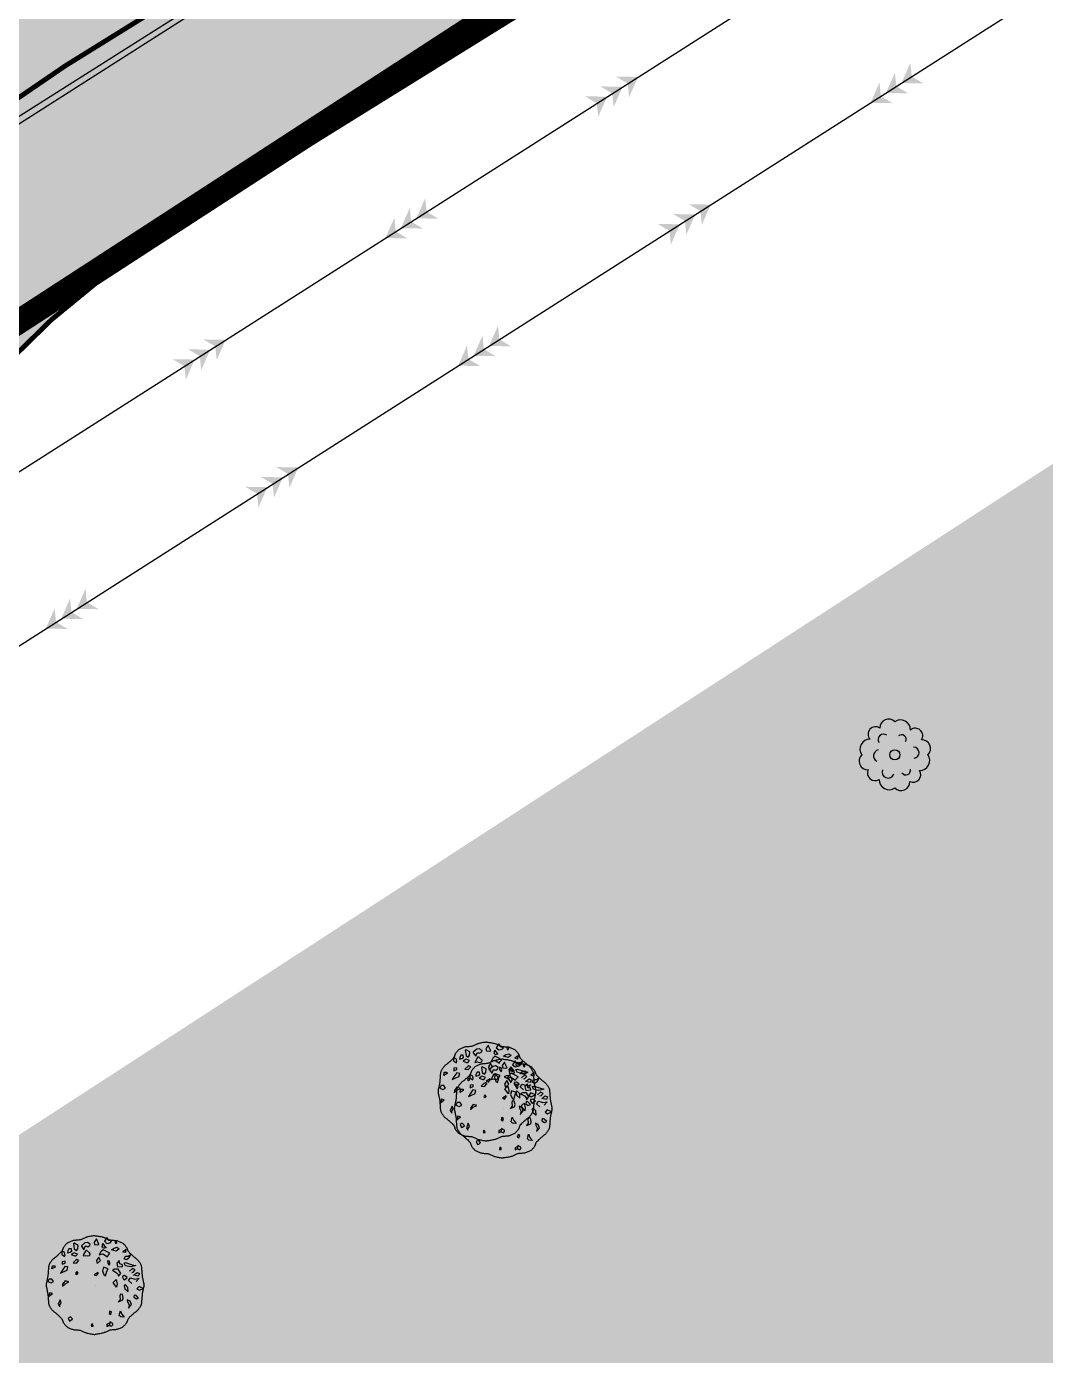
# Model space of a CAD drawing. Header units: metres. Extents: x 394605 to 1395358, y 4171135 to 6406139.
# Drawn here: x 1394136.64 to 1394157.47, y 4172434.67 to 4172461.84 of the extents above; entities that cross this region are included whole.
import ezdxf

# ---------------------------------------------------------------- set-up
doc = ezdxf.new("R2010")
doc.units = ezdxf.units.M
doc.header["$LTSCALE"] = 2
for name, color, linetype in [('C-Veg', 72, 'Continuous'), ('C-Voie', 252, 'Continuous'), ('P-Lot', 250, 'Continuous'), ('T-EDF', 20, 'Continuous'), ('T-PLU', 5, 'Continuous'), ('T-SECTION AW', 2, 'Continuous'), ('T-VEGETATION', 108, 'Continuous')]:
    doc.layers.add(name, color=color, linetype=linetype)
doc.layers.add('P-Voie', color=250, linetype='Continuous', lineweight=9)

# ---------------------------------------------------------------- blocks, each defined once
blk = doc.blocks.new('GeoEdfTT')
for points in [[(-1.125, 0), (-0.375, 0.5), (-0.375, -0.5), (-0.625, 0)], [(-0.375, 0), (0.375, 0.5), (0.375, -0.5), (0.125, 0)], [(0.375, 0), (1.125, 0.5), (1.125, -0.5), (0.875, 0)]]:
    blk.add_solid(points)
blk = doc.blocks.new('A$C758E7D02')
at = {"color": 104, "linetype": 'Continuous', "lineweight": -3}
blk.add_circle((0, 0), 0.102, dxfattribs=at)
for centre, radius, start, end in [((-0.394, 0.421), 0.153, 53.9441, 222.1952), ((-0.128, 0.555), 0.177, 43.6812, 183.5855), ((0.116, 0.512), 0.202, 358.447, 125.1815), ((0.419, 0.391), 0.153, 325.1331, 131.0062), ((-0.512, 0.116), 0.202, 88.447, 215.1815), ((-0.231, 0.31), 0.112, 52.4282, 209.5382), ((0.137, 0.317), 0.0936, 330.5782, 133.7014), ((0.555, 0.128), 0.177, 313.6812, 93.5855), ((-0.555, -0.128), 0.177, 133.6812, 273.5855), ((-0.312, -0.02), 0.124, 103.6979, 242.3351), ((0.382, 0.043), 0.114, 276.61, 88.9556), ((0.512, -0.116), 0.202, 268.447, 35.1815), ((-0.4, -0.37), 0.159, 155.2129, 300.9263), ((-0.116, -0.512), 0.202, 178.447, 305.1815), ((-0.136, -0.351), 0.124, 159.5257, 338.1549), ((0.226, -0.318), 0.0936, 210.5782, 13.7014), ((0.375, -0.404), 0.157, 243.121, 33.0183), ((0.128, -0.555), 0.177, 223.6812, 3.5855)]:
    blk.add_arc(centre, radius, start, end, dxfattribs=at)
blk = doc.blocks.new('r008')
at = {"layer": 'T-VEGETATION'}
blk.add_blockref('A$C758E7D02', (0, 0), dxfattribs=at)
blk = doc.blocks.new('v025')
blk.add_line((0, 0), (0, 0))
at = {"color": 0, "linetype": 'Continuous'}
blk.add_line((0.666, -0.338), (0.7, -0.408), dxfattribs=at)
at = {"color": 0, "linetype": 'Continuous', "flags": 128}
for points in [[(-0.002, 1.01), (-0.019, 1.009), (-0.038, 1.006), (-0.058, 1.003), (-0.08, 1), (-0.102, 0.996), (-0.124, 0.991), (-0.144, 0.987), (-0.163, 0.982), (-0.179, 0.978), (-0.19, 0.974), (-0.204, 0.968), (-0.218, 0.962), (-0.233, 0.955), (-0.248, 0.947), (-0.263, 0.94), (-0.278, 0.934), (-0.291, 0.928), (-0.303, 0.925), (-0.316, 0.922), (-0.331, 0.92), (-0.348, 0.919), (-0.366, 0.917), (-0.385, 0.916), (-0.403, 0.915), (-0.42, 0.914), (-0.435, 0.911), (-0.448, 0.909), (-0.461, 0.905), (-0.475, 0.9), (-0.491, 0.894), (-0.507, 0.887), (-0.523, 0.88), (-0.539, 0.873), (-0.554, 0.865), (-0.567, 0.857), (-0.578, 0.85), (-0.585, 0.844), (-0.593, 0.836), (-0.601, 0.827), (-0.61, 0.818), (-0.618, 0.807), (-0.626, 0.797), (-0.633, 0.787), (-0.64, 0.778), (-0.645, 0.77), (-0.648, 0.763), (-0.652, 0.756), (-0.655, 0.747), (-0.658, 0.737), (-0.662, 0.728), (-0.665, 0.718), (-0.669, 0.71), (-0.672, 0.702), (-0.676, 0.695), (-0.685, 0.684), (-0.696, 0.671), (-0.709, 0.658), (-0.723, 0.644), (-0.738, 0.63), (-0.752, 0.617), (-0.766, 0.605), (-0.779, 0.593), (-0.79, 0.583), (-0.797, 0.577), (-0.806, 0.57), (-0.816, 0.562), (-0.827, 0.554), (-0.837, 0.545), (-0.848, 0.537), (-0.857, 0.529), (-0.866, 0.521), (-0.873, 0.514), (-0.88, 0.506), (-0.888, 0.495), (-0.897, 0.484), (-0.906, 0.472), (-0.914, 0.459), (-0.923, 0.447), (-0.93, 0.434), (-0.936, 0.423), (-0.94, 0.413), (-0.943, 0.402), (-0.946, 0.389), (-0.948, 0.375), (-0.95, 0.36), (-0.952, 0.344), (-0.953, 0.329), (-0.954, 0.315), (-0.955, 0.302), (-0.956, 0.29), (-0.957, 0.279), (-0.958, 0.267), (-0.959, 0.253), (-0.96, 0.239), (-0.961, 0.224), (-0.962, 0.21), (-0.963, 0.196), (-0.965, 0.184), (-0.966, 0.173), (-0.968, 0.164), (-0.97, 0.153), (-0.972, 0.141), (-0.975, 0.129), (-0.978, 0.116), (-0.981, 0.104), (-0.983, 0.092), (-0.985, 0.081), (-0.987, 0.072), (-0.988, 0.065), (-0.99, 0.056), (-0.993, 0.047), (-0.995, 0.037), (-0.997, 0.027), (-0.998, 0.018), (-0.998, 0.01), (-0.996, 0.004), (-0.992, 0), (-0.996, -0.004), (-0.998, -0.01), (-0.998, -0.018), (-0.997, -0.027), (-0.995, -0.037), (-0.993, -0.046), (-0.99, -0.056), (-0.988, -0.064), (-0.987, -0.071), (-0.985, -0.08), (-0.983, -0.091), (-0.981, -0.103), (-0.978, -0.115), (-0.975, -0.128), (-0.972, -0.14), (-0.97, -0.152), (-0.968, -0.163), (-0.966, -0.172), (-0.965, -0.183), (-0.963, -0.196), (-0.962, -0.209), (-0.961, -0.224), (-0.96, -0.238), (-0.959, -0.253), (-0.958, -0.266), (-0.957, -0.279), (-0.956, -0.29), (-0.955, -0.301), (-0.954, -0.314), (-0.953, -0.329), (-0.952, -0.344), (-0.95, -0.359), (-0.948, -0.375), (-0.946, -0.389), (-0.943, -0.402), (-0.94, -0.412), (-0.936, -0.423), (-0.93, -0.434), (-0.923, -0.446), (-0.914, -0.459), (-0.906, -0.471), (-0.897, -0.484), (-0.888, -0.495), (-0.88, -0.505), (-0.873, -0.514), (-0.866, -0.521), (-0.857, -0.528), (-0.848, -0.537), (-0.837, -0.545), (-0.827, -0.553), (-0.816, -0.561), (-0.806, -0.569), (-0.797, -0.577), (-0.79, -0.583), (-0.779, -0.593), (-0.766, -0.604), (-0.752, -0.617), (-0.738, -0.63), (-0.723, -0.643), (-0.709, -0.657), (-0.696, -0.671), (-0.685, -0.683), (-0.676, -0.695), (-0.672, -0.701), (-0.669, -0.709), (-0.665, -0.718), (-0.662, -0.727), (-0.658, -0.737), (-0.655, -0.746), (-0.652, -0.755), (-0.648, -0.763), (-0.645, -0.77), (-0.64, -0.778), (-0.633, -0.787), (-0.626, -0.797), (-0.618, -0.807), (-0.61, -0.817), (-0.601, -0.827), (-0.593, -0.836), (-0.585, -0.843), (-0.578, -0.85), (-0.567, -0.857), (-0.554, -0.865), (-0.539, -0.872), (-0.523, -0.88), (-0.507, -0.887), (-0.491, -0.894), (-0.475, -0.9), (-0.461, -0.904), (-0.448, -0.908), (-0.435, -0.911), (-0.42, -0.913), (-0.403, -0.915), (-0.385, -0.916), (-0.366, -0.917), (-0.348, -0.918), (-0.331, -0.92), (-0.316, -0.922), (-0.303, -0.924), (-0.291, -0.928), (-0.278, -0.933), (-0.263, -0.94), (-0.248, -0.947), (-0.233, -0.954), (-0.218, -0.961), (-0.204, -0.968), (-0.19, -0.973), (-0.179, -0.978), (-0.163, -0.982), (-0.144, -0.986), (-0.124, -0.991), (-0.102, -0.995), (-0.08, -0.999), (-0.058, -1.003), (-0.038, -1.006), (-0.019, -1.008), (-0.002, -1.01)], [(0.002, 1.01), (0.018, 1.009), (0.037, 1.006), (0.058, 1.003), (0.08, 1), (0.102, 0.996), (0.123, 0.991), (0.144, 0.987), (0.162, 0.982), (0.178, 0.978), (0.19, 0.974), (0.203, 0.968), (0.217, 0.962), (0.233, 0.955), (0.248, 0.947), (0.263, 0.94), (0.277, 0.934), (0.291, 0.928), (0.302, 0.925), (0.316, 0.922), (0.331, 0.92), (0.348, 0.919), (0.366, 0.917), (0.384, 0.916), (0.402, 0.915), (0.419, 0.914), (0.434, 0.911), (0.407, 0.877), (0.424, 0.851), (0.446, 0.867), (0.435, 0.912), (0.448, 0.909), (0.46, 0.905), (0.474, 0.9), (0.49, 0.894), (0.506, 0.887), (0.523, 0.88), (0.539, 0.873), (0.553, 0.865), (0.566, 0.857), (0.577, 0.85), (0.584, 0.844), (0.592, 0.836), (0.601, 0.827), (0.609, 0.818), (0.618, 0.807), (0.626, 0.797), (0.633, 0.787), (0.639, 0.778), (0.644, 0.77), (0.648, 0.763), (0.651, 0.756), (0.655, 0.747), (0.658, 0.737), (0.661, 0.728), (0.665, 0.718), (0.668, 0.71), (0.672, 0.702), (0.676, 0.695), (0.684, 0.684), (0.696, 0.671), (0.708, 0.658), (0.723, 0.644), (0.737, 0.63), (0.752, 0.617), (0.766, 0.605), (0.779, 0.593), (0.79, 0.583), (0.797, 0.577), (0.806, 0.57), (0.816, 0.562), (0.826, 0.554), (0.837, 0.545), (0.847, 0.537), (0.857, 0.529), (0.865, 0.521), (0.872, 0.514), (0.88, 0.506), (0.888, 0.495), (0.897, 0.484), (0.905, 0.472), (0.914, 0.459), (0.922, 0.447), (0.929, 0.434), (0.935, 0.423), (0.94, 0.413), (0.943, 0.402), (0.946, 0.389), (0.948, 0.375), (0.95, 0.36), (0.951, 0.344), (0.952, 0.329), (0.953, 0.315), (0.954, 0.302), (0.955, 0.29), (0.956, 0.279), (0.957, 0.267), (0.958, 0.253), (0.96, 0.239), (0.961, 0.224), (0.962, 0.21), (0.963, 0.196), (0.964, 0.184), (0.966, 0.173), (0.967, 0.164), (0.969, 0.153), (0.972, 0.141), (0.975, 0.129), (0.978, 0.116), (0.98, 0.104), (0.983, 0.092), (0.985, 0.081), (0.986, 0.072), (0.988, 0.065), (0.99, 0.056), (0.992, 0.047), (0.995, 0.037), (0.997, 0.027), (0.998, 0.018), (0.998, 0.01), (0.996, 0.004), (0.992, 0), (0.996, -0.004), (0.998, -0.01), (0.998, -0.018), (0.997, -0.027), (0.995, -0.037), (0.992, -0.046), (0.99, -0.056), (0.988, -0.064), (0.986, -0.071), (0.985, -0.08), (0.983, -0.091), (0.98, -0.103), (0.978, -0.115), (0.975, -0.128), (0.972, -0.14), (0.969, -0.152), (0.967, -0.163), (0.966, -0.172), (0.964, -0.183), (0.963, -0.196), (0.962, -0.209), (0.961, -0.224), (0.96, -0.238), (0.958, -0.253), (0.957, -0.266), (0.956, -0.279), (0.955, -0.29), (0.954, -0.301), (0.953, -0.314), (0.952, -0.329), (0.951, -0.344), (0.95, -0.359), (0.948, -0.375), (0.946, -0.389), (0.943, -0.402), (0.94, -0.412), (0.935, -0.423), (0.929, -0.434), (0.922, -0.446), (0.914, -0.459), (0.905, -0.471), (0.897, -0.484), (0.888, -0.495), (0.88, -0.505), (0.872, -0.514), (0.865, -0.521), (0.857, -0.528), (0.847, -0.537), (0.837, -0.545), (0.826, -0.553), (0.816, -0.561), (0.806, -0.569), (0.797, -0.577), (0.79, -0.583), (0.779, -0.593), (0.766, -0.604), (0.752, -0.617), (0.737, -0.63), (0.723, -0.643), (0.708, -0.657), (0.696, -0.671), (0.684, -0.683), (0.676, -0.695), (0.672, -0.701), (0.668, -0.709), (0.665, -0.718), (0.661, -0.727), (0.658, -0.737), (0.655, -0.746), (0.651, -0.755), (0.648, -0.763), (0.644, -0.77), (0.639, -0.778), (0.633, -0.787), (0.626, -0.797), (0.618, -0.807), (0.609, -0.817), (0.601, -0.827), (0.592, -0.836), (0.584, -0.843), (0.577, -0.85), (0.566, -0.857), (0.553, -0.865), (0.539, -0.872), (0.523, -0.88), (0.506, -0.887), (0.49, -0.894), (0.474, -0.9), (0.46, -0.904), (0.448, -0.908), (0.434, -0.911), (0.419, -0.913), (0.402, -0.915), (0.384, -0.916), (0.366, -0.917), (0.348, -0.918), (0.331, -0.92), (0.316, -0.922), (0.302, -0.924), (0.291, -0.928), (0.277, -0.933), (0.263, -0.94), (0.248, -0.947), (0.233, -0.954), (0.217, -0.961), (0.203, -0.968), (0.19, -0.973), (0.178, -0.978), (0.162, -0.982), (0.144, -0.986), (0.123, -0.991), (0.102, -0.995), (0.08, -0.999), (0.058, -1.003), (0.037, -1.006), (0.018, -1.008), (0.002, -1.01)], [(0.75, 0.257), (0.778, 0.264), (0.818, 0.309), (0.767, 0.336), (0.705, 0.282)], [(0.75, 0.035), (0.683, 0.097), (0.728, 0.149), (0.812, 0.124), (0.902, 0.14), (0.84, 0.07)], [(0.3, -0.776), (0.244, -0.8), (0.244, -0.844), (0.295, -0.814)]]:
    blk.add_lwpolyline(points, dxfattribs=at)
for points in [[(-0.442, 0.848), (-0.425, 0.74), (-0.38, 0.706), (-0.352, 0.74), (-0.347, 0.811), (-0.425, 0.855)], [(-0.155, 0.873), (-0.206, 0.863), (-0.279, 0.803), (-0.279, 0.793), (-0.229, 0.721), (-0.212, 0.758), (-0.2, 0.793), (-0.172, 0.793), (-0.15, 0.785), (-0.105, 0.811), (-0.099, 0.838)], [(0.047, 0.824), (0.081, 0.832), (0.036, 0.929), (0.03, 0.948), (-0.02, 0.877), (-0.009, 0.832)], [(0.171, 0.751), (0.16, 0.777), (0.148, 0.777), (0.16, 0.848), (0.21, 0.777), (0.227, 0.768)], [(0.311, 0.867), (0.34, 0.896), (0.283, 0.912), (0.244, 0.974), (0.193, 0.896), (0.244, 0.851)], [(-0.622, 0.664), (-0.679, 0.699), (-0.679, 0.63), (-0.622, 0.585), (-0.611, 0.612)], [(-0.51, 0.675), (-0.476, 0.697), (-0.482, 0.742), (-0.532, 0.742), (-0.555, 0.697), (-0.56, 0.661)], [(-0.414, 0.597), (-0.392, 0.597), (-0.358, 0.634), (-0.425, 0.661), (-0.487, 0.624)], [(-0.195, 0.606), (-0.155, 0.596), (-0.105, 0.606), (-0.099, 0.64), (-0.116, 0.658), (-0.172, 0.711), (-0.195, 0.693), (-0.234, 0.623), (-0.245, 0.596)], [(0.115, 0.502), (0.075, 0.572), (0.03, 0.502), (0.047, 0.44)], [(0.306, 0.651), (0.233, 0.687), (0.165, 0.721), (0.12, 0.679), (0.086, 0.616), (0.16, 0.642), (0.255, 0.579), (0.266, 0.607)], [(0.39, 0.755), (0.446, 0.772), (0.497, 0.738), (0.435, 0.693), (0.34, 0.72)], [(0.57, 0.682), (0.632, 0.672), (0.638, 0.727)], [(0.688, 0.593), (0.733, 0.63), (0.694, 0.548), (0.643, 0.515), (0.593, 0.54), (0.621, 0.593)], [(-0.819, 0.396), (-0.814, 0.367), (-0.881, 0.329), (-0.87, 0.396)], [(-0.572, 0.308), (-0.555, 0.371), (-0.617, 0.38), (-0.673, 0.299), (-0.707, 0.247), (-0.662, 0.264)], [(-0.673, 0.478), (-0.673, 0.425), (-0.611, 0.451), (-0.611, 0.488)], [(-0.369, 0.524), (-0.392, 0.512), (-0.448, 0.458), (-0.38, 0.451), (-0.33, 0.503)], [(-0.347, 0.249), (-0.375, 0.278), (-0.397, 0.24), (-0.375, 0.218)], [(0.216, 0.187), (0.244, 0.284), (0.272, 0.329), (0.171, 0.363), (0.154, 0.284), (0.182, 0.214)], [(0.295, 0.488), (0.255, 0.496), (0.261, 0.451), (0.289, 0.406), (0.306, 0.443)], [(0.475, 0.215), (0.48, 0.18), (0.525, 0.24), (0.475, 0.322), (0.396, 0.322), (0.356, 0.304), (0.435, 0.259)], [(0.565, 0.381), (0.559, 0.416), (0.508, 0.433), (0.497, 0.505), (0.446, 0.451), (0.463, 0.372)], [(0.593, 0.451), (0.626, 0.46), (0.761, 0.416), (0.835, 0.398), (0.733, 0.372), (0.626, 0.391)], [(-0.898, 0.043), (-0.847, 0.07), (-0.881, 0.124), (-0.937, 0.124), (-0.965, 0.07)], [(-0.662, 0.02), (-0.667, -0.025), (-0.611, 0.027), (-0.538, 0.063), (-0.611, 0.086)], [(0.03, 0.194), (0.064, 0.239), (0.064, 0.26), (-0.015, 0.212)], [(0.441, -0.044), (0.401, 0.01), (0.368, 0.053), (0.43, 0.112), (0.452, 0.018)], [(0.581, 0.124), (0.604, 0.107), (0.66, 0.156), (0.604, 0.194), (0.559, 0.185), (0.559, 0.159)], [(0.615, 0.011), (0.593, -0.013), (0.61, -0.078), (0.677, -0.134), (0.671, -0.047)], [(0.908, 0.239), (0.885, 0.185), (0.79, 0.205), (0.863, 0.257)], [(-0.949, -0.231), (-0.87, -0.169), (-0.926, -0.159)], [(0.576, -0.266), (0.559, -0.196), (0.52, -0.187), (0.508, -0.222), (0.514, -0.301), (0.475, -0.346), (0.565, -0.311)], [(0.84, -0.214), (0.801, -0.204), (0.795, -0.249), (0.846, -0.284), (0.891, -0.266)], [(0.902, -0.027), (0.857, -0.075), (0.908, -0.106), (0.986, -0.068)], [(-0.69, -0.364), (-0.712, -0.301), (-0.752, -0.391), (-0.718, -0.443), (-0.724, -0.416)], [(0.323, -0.601), (0.34, -0.55), (0.306, -0.532), (0.289, -0.582)], [(0.548, -0.595), (0.598, -0.655), (0.525, -0.648), (0.497, -0.622), (0.52, -0.526)], [(0.66, -0.301), (0.666, -0.338), (0.7, -0.408), (0.683, -0.47), (0.745, -0.398), (0.716, -0.328)], [(-0.459, -0.692), (-0.504, -0.648), (-0.549, -0.674), (-0.521, -0.737), (-0.499, -0.727)], [(-0.043, -0.809), (-0.065, -0.793), (-0.077, -0.837), (-0.037, -0.837)], [(0.362, -0.789), (0.3, -0.754), (0.295, -0.824), (0.34, -0.843), (0.362, -0.816)]]:
    blk.add_lwpolyline(points, close=True, dxfattribs=at)

msp = doc.modelspace()

# ---------------------------------------------------------------- hatches: boundary and pattern name
at = {"layer": 'C-Veg', "true_color": 0x76a14f}
h = msp.add_hatch(color=75, dxfattribs=at)
h.dxf.hatch_style = 1
edge = h.paths.add_edge_path()
edge.add_line((1394233.782, 4172520.826), (1394137.432, 4172461.036))
edge.add_arc((1394148.504, 4172443.193), 21, 121.8216, 162.135)
edge.add_line((1394128.517, 4172449.635), (1394120.122, 4172423.591))
edge.add_arc((1394127.737, 4172421.137), 8, 162.135, 223.9524)
edge.add_line((1394121.977, 4172415.584), (1394123.498, 4172420.407))
edge.add_arc((1394129.487, 4172420.047), 6, 162.135, 176.5603, ccw=False)
edge.add_line((1394123.776, 4172421.888), (1394132.324, 4172448.408))
edge.add_arc((1394148.258, 4172443.385), 16.707, 121.4524, 162.5041, ccw=False)
edge.add_line((1394139.541, 4172457.637), (1394235.994, 4172517.489))
edge.add_arc((1394244.948, 4172502.724), 17.269, 99.1486, 121.2357, ccw=False)
edge.add_arc((1394238.61, 4172519.597), 3.597, 2.8034, 83.5462)
edge.add_arc((1394245.557, 4172501.561), 22.579, 106.8444, 121.4347)
at = {"layer": 'C-Voie', "transparency": 33554610}
h = msp.add_hatch(color=256, dxfattribs=at)
h.dxf.hatch_style = 1
edge = h.paths.add_edge_path()
edge.add_line((1394107.579, 4172404.232), (1394107.816, 4172404.968))
edge.add_arc((1394100.202, 4172407.422), 8, 342.135, 432.135)
edge.add_line((1394102.656, 4172415.037), (1394104.343, 4172420.271))
edge.add_arc((1394106.798, 4172427.886), 8, 252.135, 342.135)
edge.add_line((1394114.412, 4172425.431), (1394122.806, 4172451.475))
edge.add_arc((1394148.504, 4172443.193), 27, 121.8216, 162.135, ccw=False)
edge.add_line((1394134.268, 4172466.134), (1394230.618, 4172525.924))
edge.add_arc((1394244.855, 4172502.982), 27, 87.6814, 121.8216, ccw=False)
edge.add_line((1394245.947, 4172529.96), (1394261.5, 4172529.331))
edge.add_arc((1394262.067, 4172543.319), 14, 267.6814, 301.6549)
edge.add_line((1394269.414, 4172531.402), (1394321.568, 4172563.522))
edge.add_line((1394321.568, 4172563.522), (1394322.655, 4172564.227))
edge.add_arc((1394338.399, 4172538.69), 30, 91.2148, 121.6549, ccw=False)
edge.add_line((1394337.763, 4172568.683), (1394364.024, 4172569.24))
edge.add_arc((1394363.6, 4172589.236), 20, 271.2148, 303.8184)
edge.add_line((1394374.731, 4172572.62), (1394393.281, 4172585.046))
edge.add_arc((1394414.962, 4172555.994), 36.251, 73.9589, 126.7339, ccw=False)
edge.add_line((1394424.979, 4172590.833), (1394446.286, 4172584.672))
edge.add_arc((1394449.342, 4172595.239), 11, 253.8711, 302.6712)
edge.add_line((1394455.28, 4172585.979), (1394546.346, 4172644.378))
edge.add_arc((1394540.408, 4172653.638), 11, 302.6712, 348.602)
edge.add_line((1394551.191, 4172651.464), (1394557.94, 4172640.992))
edge.add_arc((1394555.73, 4172630.217), 11, 78.4104, 122.6783)
edge.add_line((1394549.791, 4172639.476), (1394458.519, 4172580.929))
edge.add_line((1394458.519, 4172580.929), (1394458.651, 4172581.146))
edge.add_arc((1394449.302, 4172594.658), 16.431, 253.4419, 304.6809, ccw=False)
edge.add_line((1394444.619, 4172578.908), (1394421.561, 4172585.519))
edge.add_arc((1394414.972, 4172555.912), 30.331, 77.4534, 127.2333)
edge.add_line((1394396.62, 4172580.061), (1394378.07, 4172567.635))
edge.add_arc((1394363.6, 4172589.236), 26, 271.2148, 303.8184, ccw=False)
edge.add_line((1394364.151, 4172563.242), (1394338.435, 4172562.696))
edge.add_arc((1394338.986, 4172536.702), 26, 91.2148, 121.6549)
edge.add_line((1394325.341, 4172558.834), (1394272.563, 4172526.295))
edge.add_arc((1394262.067, 4172543.319), 20, 267.6814, 301.6549, ccw=False)
edge.add_line((1394261.258, 4172523.336), (1394245.704, 4172523.965))
edge.add_arc((1394244.855, 4172502.982), 21, 87.6814, 121.8216)
edge.add_line((1394233.782, 4172520.826), (1394137.432, 4172461.036))
edge.add_arc((1394148.504, 4172443.193), 21, 121.8216, 162.135)
edge.add_line((1394128.517, 4172449.635), (1394120.122, 4172423.591))
edge.add_arc((1394127.737, 4172421.137), 8, 162.135, 252.135)
edge.add_line((1394125.283, 4172413.522), (1394123.595, 4172408.287))
edge.add_arc((1394121.141, 4172400.673), 8, 72.135, 162.135)
edge.add_line((1394113.527, 4172403.127), (1394107.579, 4172404.232))
at = {"layer": 'T-VEGETATION'}
h = msp.add_hatch(dxfattribs=at)
h.set_pattern_fill('AR-CONC', color=84, scale=0.025)
h.set_pattern_definition([(50, (0, 0), (4.554616725, -0.3984771385), [0.47625, -5.23875]), (355, (0, 0), (-0.8810706494, 4.776416072), [0.381, -4.191]), (100.451, (0.3796, -0.033), (3.6735625416, 4.3779171955), [0.40475, -4.45225]), (46.1842, (0, 1.27), (6.776976022, -1.051058198), [0.714375, -7.858125]), (96.6356, (0.565, 1.1824), (5.935105862, 6.185638897), [0.607125, -6.678375]), (351.184, (0, 1.27), (5.935115145, 6.185627947), [0.5715, -6.2865]), (21, (0.635, 0.9525), (3.790371996, -2.556637963), [0.47625, -5.23875]), (326, (0.635, 0.9525), (1.5450507087, 4.604699153), [0.381, -4.191]), (71.4514, (0.951, 0.7394), (5.3354122693, 2.048071443), [0.40475, -4.45225]), (37.5, (0, 0), (0.07721508126, 2.1138759718), [0, -4.1402, 0, -4.2545, 0, -4.206875]), (7.5, (0, 0), (1.6704915628, 2.5045143705), [0, -2.4257, 0, -4.04495, 0, -1.603375]), (327.5, (-1.416, 0), (3.3897648792, -0.1432185998), [0, -1.5875, 0, -4.953, 0, -6.57225]), (317.5, (-2.051, 0), (3.7032295347, 0.6356622758), [0, -2.06375, 0, -3.2893, 0, -4.66725])])
h.paths.add_polyline_path([(1393927.84, 4172307.918), (1393958.527, 4172323.627), (1394358.196, 4172583.126), (1394368.739, 4172566.92), (1394404.239, 4172594.106), (1394421.217, 4172593.554), (1394446.938, 4172609.027), (1394462.155, 4172571.89), (1394427.756, 4172533.31), (1394398.16, 4172507.898), (1394347.588, 4172478.822), (1394332.784, 4172523.595), (1394296.479, 4172507.081), (1394285.958, 4172483.929), (1394295.024, 4172433.323), (1394419.634, 4172480.669), (1394450.579, 4172447.3), (1394434.639, 4172428.681), (1394439.126, 4172400.637), (1394299.836, 4172369.098), (1393930.719, 4172300.034)])

# ---------------------------------------------------------------- linework, layer by layer
at = {"layer": 'P-Lot', "color": 1, "const_width": 0.1, "flags": 128}
msp.add_lwpolyline([(1394267.575, 4172519.96, -0.068122), (1394261.096, 4172519.339), (1394245.542, 4172519.969, 0.145455), (1394235.891, 4172517.427), (1394139.541, 4172457.637, 0.177737), (1394132.324, 4172448.408), (1394123.776, 4172421.888, 0.414214), (1394127.646, 4172414.336), (1394156.535, 4172405.091), (1394228.098, 4172418.278), (1394266.568, 4172425.383), (1394285.511, 4172429.124)], format="xyb", close=True, dxfattribs=at)
at = {"layer": 'P-Voie', "const_width": 0.1, "flags": 128}
for points in [[(1394125.283, 4172413.522, -0.414214), (1394120.122, 4172423.591), (1394128.517, 4172449.635, -0.177737), (1394137.432, 4172461.036), (1394233.782, 4172520.826, -0.150077), (1394245.704, 4172523.965), (1394251.918, 4172523.714, -0.346827), (1394259.443, 4172517.27), (1394279.553, 4172415.423)], [(1394072.595, 4172482.23), (1394062.09, 4172475.538, 0.407835), (1394057.325, 4172455.106), (1394059.838, 4172450.965, 0.042884), (1394061.353, 4172448.892), (1394070.896, 4172437.941, -0.042884), (1394071.199, 4172437.526), (1394078.01, 4172426.301, 0.180324), (1394086.232, 4172419.805), (1394102.503, 4172414.561, 0.414214), (1394120.122, 4172423.591), (1394128.517, 4172449.635, -0.177737), (1394137.432, 4172461.036), (1394233.782, 4172520.826, -0.150077)]]:
    msp.add_lwpolyline(points, format="xyb", dxfattribs=at)
at = {"layer": 'T-EDF', "flags": 128}
for points in [[(1393898.563, 4172309.329), (1393907.251, 4172314.281), (1393911.341, 4172316.302), (1394257.773, 4172537.187), (1394554.551, 4172719.617)], [(1393901.535, 4172304.116), (1393910.068, 4172308.981), (1393914.291, 4172311.067), (1394260.958, 4172532.101), (1394557.693, 4172714.505)], [(1393903.02, 4172301.51), (1393911.477, 4172306.33), (1393915.766, 4172308.45), (1394262.55, 4172529.558), (1394559.264, 4172711.949)]]:
    msp.add_lwpolyline(points, dxfattribs=at)
at = {"layer": 'T-PLU', "const_width": 0.5, "flags": 128}
msp.add_lwpolyline([(1393969.55, 4172565.188), (1394010.641, 4172501.342), (1394116.37, 4172569.786), (1394135.09, 4172543.08), (1393992.779, 4172451.85), (1393992.779, 4172451.85), (1393966.249, 4172434.902), (1393976.761, 4172418.278), (1394076.018, 4172481.682), (1394203.342, 4172499.228), (1394100.864, 4172432.671), (1394129.343, 4172390.066)], dxfattribs=at)
at = {"layer": 'T-SECTION AW', "color": 45, "flags": 128}
msp.add_lwpolyline([(1394262.66, 4172539.92), (1394259.03, 4172537.69), (1393995.101, 4172370.364), (1393552.48, 4172087.77), (1392865.73, 4171648.81), (1392819.67, 4171619.5)], dxfattribs=at)

# ---------------------------------------------------------------- block references
at = {"layer": 'T-EDF', "xscale": 0.5, "yscale": 0.5, "zscale": 0.5}
for p, rotation in [((1394148.67, 4172460.507), 212.521533163731), ((1394154.373, 4172460.585), 32.52153316377196), ((1394137.264, 4172460.35), 212.5215331637212), ((1394144.454, 4172457.819), 32.52153316373101), ((1394150.157, 4172457.897), 212.5215331637719), ((1394140.238, 4172455.131), 212.521533163731), ((1394145.941, 4172455.209), 32.52153316377196), ((1394141.725, 4172452.521), 212.5215331637719), ((1394137.509, 4172449.833), 32.52153316377196)]:
    msp.add_blockref('GeoEdfTT', p, dxfattribs=dict(at, rotation=rotation))
at = {"layer": 'T-VEGETATION'}
for name, p in [('r008', (1394154.395, 4172446.948)), ('v025', (1394146.054, 4172440.062)), ('v025', (1394146.386, 4172439.714)), ('v025', (1394138.042, 4172436.104))]:
    msp.add_blockref(name, p, dxfattribs=at)

doc.saveas('drawing.dxf')
